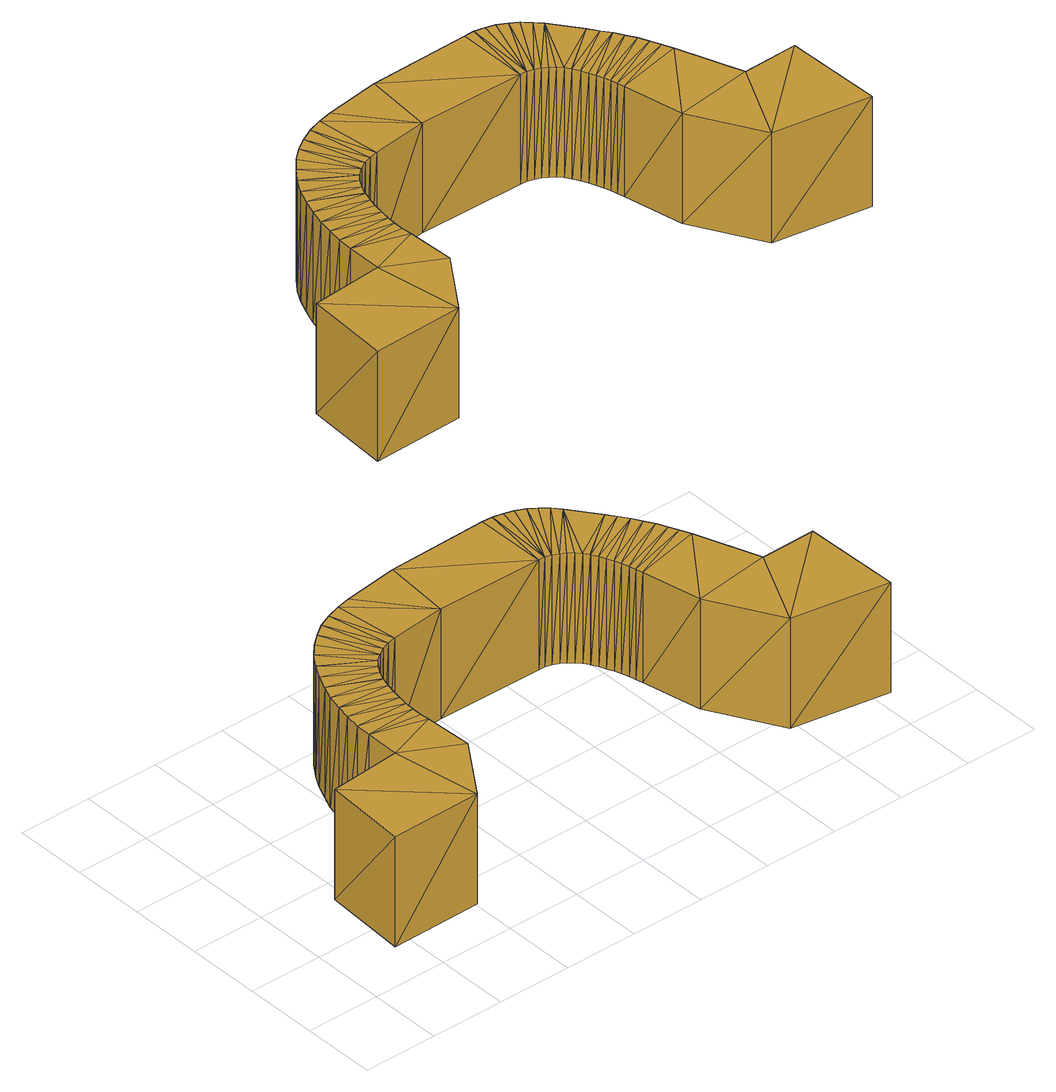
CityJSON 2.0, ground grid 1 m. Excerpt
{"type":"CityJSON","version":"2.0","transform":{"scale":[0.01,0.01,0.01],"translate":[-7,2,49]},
"CityObjects":{
"cityfurniture1":{"type":"CityFurniture","geometry":[{"type":"CompositeSurface","lod":"2","boundaries":[[[0,1,2]],[[2,3,0]],[[4,0,3]],[[3,5,4]],[[6,4,5]],[[5,7,6]],[[8,6,7]],[[7,9,8]],[[10,8,9]],[[9,11,10]],[[12,10,11]],[[11,13,12]],[[14,12,13]],[[13,15,14]],[[16,14,15]],[[15,17,16]],[[18,16,17]],[[17,19,18]],[[20,18,19]],[[19,21,20]],[[22,20,21]],[[21,23,22]],[[24,22,23]],[[23,25,24]],[[26,24,25]],[[25,27,26]],[[28,26,27]],[[27,29,28]],[[30,28,29]],[[29,31,30]],[[32,30,31]],[[31,33,32]],[[34,32,33]],[[33,35,34]],[[36,34,35]],[[35,37,36]],[[38,36,37]],[[37,39,38]],[[40,38,39]],[[39,41,40]],[[42,40,41]],[[41,43,42]],[[44,42,43]],[[43,45,44]],[[46,44,45]],[[45,47,46]],[[48,46,47]],[[47,49,48]],[[50,48,49]],[[49,51,50]],[[52,50,51]],[[51,53,52]],[[54,52,53]],[[53,55,54]],[[56,54,55]],[[55,57,56]],[[58,56,57]],[[57,59,58]],[[60,58,59]],[[59,61,60]],[[62,60,61]],[[61,63,62]],[[64,62,63]],[[63,65,64]],[[66,64,65]],[[65,67,66]],[[68,66,67]],[[67,69,68]],[[70,68,69]],[[69,71,70]],[[72,70,71]],[[71,73,72]],[[74,72,73]],[[73,75,74]],[[76,74,75]],[[75,77,76]],[[78,76,77]],[[77,79,78]],[[80,78,79]],[[79,81,80]],[[82,80,81]],[[81,83,82]],[[84,82,83]],[[83,85,84]],[[86,84,85]],[[85,87,86]],[[88,86,87]],[[87,89,88]],[[90,88,89]],[[89,91,90]],[[92,90,91]],[[91,93,92]],[[94,92,93]],[[93,95,94]],[[96,94,95]],[[95,97,96]],[[98,96,97]],[[97,99,98]],[[100,98,99]],[[99,101,100]],[[102,100,101]],[[101,103,102]],[[104,102,103]],[[103,105,104]],[[106,104,105]],[[105,107,106]],[[108,106,107]],[[107,109,108]],[[110,108,109]],[[109,111,110]],[[112,110,111]],[[111,113,112]],[[114,112,113]],[[113,115,114]],[[116,114,115]],[[115,117,116]],[[118,116,117]],[[117,119,118]],[[120,118,119]],[[119,121,120]],[[122,120,121]],[[121,123,122]],[[124,122,123]],[[123,125,124]],[[126,124,125]],[[125,127,126]],[[128,126,127]],[[127,129,128]],[[130,128,129]],[[129,131,130]],[[132,130,131]],[[131,133,132]],[[134,132,133]],[[133,135,134]],[[136,134,135]],[[135,137,136]],[[138,136,137]],[[137,139,138]],[[140,138,139]],[[139,141,140]],[[142,140,141]],[[141,143,142]],[[144,142,143]],[[143,145,144]],[[146,144,145]],[[145,147,146]],[[148,146,147]],[[147,149,148]],[[150,148,149]],[[149,151,150]],[[1,150,151]],[[151,2,1]],[[3,2,151]],[[5,3,151]],[[5,151,149]],[[7,5,149]],[[7,149,147]],[[9,7,147]],[[9,147,145]],[[11,9,145]],[[11,145,143]],[[13,11,143]],[[13,143,141]],[[15,13,141]],[[15,141,139]],[[17,15,139]],[[17,139,137]],[[17,137,135]],[[19,17,135]],[[19,135,133]],[[21,19,133]],[[21,133,131]],[[21,131,129]],[[23,21,129]],[[23,129,127]],[[23,127,125]],[[23,125,123]],[[25,23,123]],[[25,123,121]],[[27,25,121]],[[29,27,121]],[[29,121,119]],[[31,29,119]],[[33,31,119]],[[35,33,119]],[[35,119,117]],[[37,35,117]],[[39,37,117]],[[39,117,115]],[[41,39,115]],[[43,41,115]],[[43,115,113]],[[45,43,113]],[[45,113,111]],[[47,45,111]],[[47,111,109]],[[49,47,109]],[[49,109,107]],[[51,49,107]],[[53,51,107]],[[53,107,105]],[[55,53,105]],[[57,55,105]],[[57,105,103]],[[59,57,103]],[[59,103,101]],[[61,59,101]],[[61,101,99]],[[61,99,97]],[[63,61,97]],[[63,97,95]],[[65,63,95]],[[65,95,93]],[[65,93,91]],[[67,65,91]],[[67,91,89]],[[69,67,89]],[[69,89,87]],[[71,69,87]],[[71,87,85]],[[71,85,83]],[[73,71,83]],[[73,83,81]],[[73,81,79]],[[75,73,79]],[[75,79,77]],[[74,76,78]],[[150,1,0]],[[150,0,4]],[[148,150,4]],[[148,4,6]],[[146,148,6]],[[146,6,8]],[[144,146,8]],[[144,8,10]],[[142,144,10]],[[142,10,12]],[[140,142,12]],[[140,12,14]],[[138,140,14]],[[138,14,16]],[[136,138,16]],[[134,136,16]],[[134,16,18]],[[132,134,18]],[[132,18,20]],[[130,132,20]],[[128,130,20]],[[128,20,22]],[[126,128,22]],[[124,126,22]],[[122,124,22]],[[122,22,24]],[[120,122,24]],[[120,24,26]],[[120,26,28]],[[118,120,28]],[[118,28,30]],[[118,30,32]],[[118,32,34]],[[116,118,34]],[[116,34,36]],[[116,36,38]],[[114,116,38]],[[114,38,40]],[[114,40,42]],[[112,114,42]],[[112,42,44]],[[110,112,44]],[[110,44,46]],[[108,110,46]],[[108,46,48]],[[106,108,48]],[[106,48,50]],[[106,50,52]],[[104,106,52]],[[104,52,54]],[[104,54,56]],[[102,104,56]],[[102,56,58]],[[100,102,58]],[[100,58,60]],[[98,100,60]],[[96,98,60]],[[96,60,62]],[[94,96,62]],[[94,62,64]],[[92,94,64]],[[90,92,64]],[[90,64,66]],[[88,90,66]],[[88,66,68]],[[86,88,68]],[[86,68,70]],[[84,86,70]],[[82,84,70]],[[82,70,72]],[[80,82,72]],[[78,80,72]],[[74,78,72]]]}]},
"cityfurniture2":{"type":"CityFurniture","geometry":[{"type":"CompositeSurface","lod":"2","boundaries":[[[152,153,154]],[[154,155,152]],[[156,152,155]],[[155,157,156]],[[158,156,157]],[[157,159,158]],[[160,158,159]],[[159,161,160]],[[162,160,161]],[[161,163,162]],[[164,162,163]],[[163,165,164]],[[166,164,165]],[[165,167,166]],[[168,166,167]],[[167,169,168]],[[170,168,169]],[[169,171,170]],[[172,170,171]],[[171,173,172]],[[174,172,173]],[[173,175,174]],[[176,174,175]],[[175,177,176]],[[178,176,177]],[[177,179,178]],[[180,178,179]],[[179,181,180]],[[182,180,181]],[[181,183,182]],[[184,182,183]],[[183,185,184]],[[186,184,185]],[[185,187,186]],[[188,186,187]],[[187,189,188]],[[190,188,189]],[[189,191,190]],[[192,190,191]],[[191,193,192]],[[194,192,193]],[[193,195,194]],[[196,194,195]],[[195,197,196]],[[198,196,197]],[[197,199,198]],[[200,198,199]],[[199,201,200]],[[202,200,201]],[[201,203,202]],[[204,202,203]],[[203,205,204]],[[206,204,205]],[[205,207,206]],[[208,206,207]],[[207,209,208]],[[210,208,209]],[[209,211,210]],[[212,210,211]],[[211,213,212]],[[214,212,213]],[[213,215,214]],[[216,214,215]],[[215,217,216]],[[218,216,217]],[[217,219,218]],[[220,218,219]],[[219,221,220]],[[222,220,221]],[[221,223,222]],[[224,222,223]],[[223,225,224]],[[226,224,225]],[[225,227,226]],[[228,226,227]],[[227,229,228]],[[230,228,229]],[[229,231,230]],[[232,230,231]],[[231,233,232]],[[234,232,233]],[[233,235,234]],[[236,234,235]],[[235,237,236]],[[238,236,237]],[[237,239,238]],[[240,238,239]],[[239,241,240]],[[242,240,241]],[[241,243,242]],[[244,242,243]],[[243,245,244]],[[246,244,245]],[[245,247,246]],[[248,246,247]],[[247,249,248]],[[250,248,249]],[[249,251,250]],[[252,250,251]],[[251,253,252]],[[254,252,253]],[[253,255,254]],[[256,254,255]],[[255,257,256]],[[258,256,257]],[[257,259,258]],[[260,258,259]],[[259,261,260]],[[262,260,261]],[[261,263,262]],[[264,262,263]],[[263,265,264]],[[266,264,265]],[[265,267,266]],[[268,266,267]],[[267,269,268]],[[270,268,269]],[[269,271,270]],[[272,270,271]],[[271,273,272]],[[274,272,273]],[[273,275,274]],[[276,274,275]],[[275,277,276]],[[278,276,277]],[[277,279,278]],[[280,278,279]],[[279,281,280]],[[282,280,281]],[[281,283,282]],[[284,282,283]],[[283,285,284]],[[286,284,285]],[[285,287,286]],[[288,286,287]],[[287,289,288]],[[290,288,289]],[[289,291,290]],[[292,290,291]],[[291,293,292]],[[294,292,293]],[[293,295,294]],[[296,294,295]],[[295,297,296]],[[298,296,297]],[[297,299,298]],[[300,298,299]],[[299,301,300]],[[302,300,301]],[[301,303,302]],[[153,302,303]],[[303,154,153]],[[155,154,303]],[[157,155,303]],[[157,303,301]],[[159,157,301]],[[159,301,299]],[[161,159,299]],[[161,299,297]],[[163,161,297]],[[163,297,295]],[[165,163,295]],[[165,295,293]],[[167,165,293]],[[167,293,291]],[[169,167,291]],[[169,291,289]],[[169,289,287]],[[171,169,287]],[[171,287,285]],[[173,171,285]],[[173,285,283]],[[173,283,281]],[[175,173,281]],[[175,281,279]],[[175,279,277]],[[175,277,275]],[[177,175,275]],[[177,275,273]],[[179,177,273]],[[181,179,273]],[[181,273,271]],[[183,181,271]],[[185,183,271]],[[187,185,271]],[[187,271,269]],[[189,187,269]],[[191,189,269]],[[191,269,267]],[[193,191,267]],[[195,193,267]],[[195,267,265]],[[197,195,265]],[[197,265,263]],[[199,197,263]],[[199,263,261]],[[201,199,261]],[[201,261,259]],[[203,201,259]],[[205,203,259]],[[205,259,257]],[[207,205,257]],[[209,207,257]],[[209,257,255]],[[211,209,255]],[[211,255,253]],[[213,211,253]],[[213,253,251]],[[213,251,249]],[[215,213,249]],[[215,249,247]],[[217,215,247]],[[217,247,245]],[[217,245,243]],[[219,217,243]],[[219,243,241]],[[221,219,241]],[[221,241,239]],[[223,221,239]],[[223,239,237]],[[223,237,235]],[[225,223,235]],[[225,235,233]],[[225,233,231]],[[227,225,231]],[[227,231,229]],[[226,228,230]],[[302,153,152]],[[302,152,156]],[[300,302,156]],[[300,156,158]],[[298,300,158]],[[298,158,160]],[[296,298,160]],[[296,160,162]],[[294,296,162]],[[294,162,164]],[[292,294,164]],[[292,164,166]],[[290,292,166]],[[290,166,168]],[[288,290,168]],[[286,288,168]],[[286,168,170]],[[284,286,170]],[[284,170,172]],[[282,284,172]],[[280,282,172]],[[280,172,174]],[[278,280,174]],[[276,278,174]],[[274,276,174]],[[274,174,176]],[[272,274,176]],[[272,176,178]],[[272,178,180]],[[270,272,180]],[[270,180,182]],[[270,182,184]],[[270,184,186]],[[268,270,186]],[[268,186,188]],[[268,188,190]],[[266,268,190]],[[266,190,192]],[[266,192,194]],[[264,266,194]],[[264,194,196]],[[262,264,196]],[[262,196,198]],[[260,262,198]],[[260,198,200]],[[258,260,200]],[[258,200,202]],[[258,202,204]],[[256,258,204]],[[256,204,206]],[[256,206,208]],[[254,256,208]],[[254,208,210]],[[252,254,210]],[[252,210,212]],[[250,252,212]],[[248,250,212]],[[248,212,214]],[[246,248,214]],[[246,214,216]],[[244,246,216]],[[242,244,216]],[[242,216,218]],[[240,242,218]],[[240,218,220]],[[238,240,220]],[[238,220,222]],[[236,238,222]],[[234,236,222]],[[234,222,224]],[[232,234,224]],[[230,232,224]],[[226,230,224]]]}]}
},
"vertices":[
[820,192,234],[823,60,234],[823,60,79],[820,192,79],[745,191,234],[745,191,79],[713,278,234],[713,278,79],[707,292,234],[707,292,79],[701,305,234],[701,305,79],[695,319,234],[695,319,79],[687,332,234],[687,332,79],[680,345,234],[680,345,79],[671,358,234],[671,358,79],[662,370,234],[662,370,79],[633,409,234],[633,409,79],[624,420,234],[624,420,79],[613,429,234],[613,429,79],[602,437,234],[602,437,79],[589,443,234],[589,443,79],[576,447,234],[576,447,79],[562,450,234],[562,450,79],[548,451,234],[548,451,79],[411,448,234],[411,448,79],[336,438,234],[336,438,79],[317,434,234],[317,434,79],[298,428,234],[298,428,79],[280,420,234],[280,420,79],[264,409,234],[264,409,79],[249,396,234],[249,396,79],[236,382,234],[236,382,79],[224,365,234],[224,365,79],[223,364,234],[223,364,79],[213,346,234],[213,346,79],[205,327,234],[205,327,79],[197,308,234],[197,308,79],[192,288,234],[192,288,79],[188,268,234],[188,268,79],[185,247,234],[185,247,79],[184,226,234],[184,226,79],[184,180,234],[184,180,79],[86,172,234],[86,172,79],[79,58,234],[79,58,79],[203,60,234],[203,60,79],[258,140,234],[258,140,79],[255,204,234],[255,204,79],[254,217,234],[254,217,79],[254,230,234],[254,230,79],[255,244,234],[255,244,79],[257,257,234],[257,257,79],[259,270,234],[259,270,79],[262,283,234],[262,283,79],[266,296,234],[266,296,79],[266,297,234],[266,297,79],[271,308,234],[271,308,79],[277,318,234],[277,318,79],[284,327,234],[284,327,79],[294,334,234],[294,334,79],[304,340,234],[304,340,79],[315,344,234],[315,344,79],[327,347,234],[327,347,79],[403,355,234],[403,355,79],[548,353,234],[548,353,79],[557,353,234],[557,353,79],[566,351,234],[566,351,79],[574,347,234],[574,347,79],[581,343,234],[581,343,79],[588,337,234],[588,337,79],[594,330,234],[594,330,79],[599,323,234],[599,323,79],[599,322,234],[599,322,79],[604,314,234],[604,314,79],[608,305,234],[608,305,79],[612,296,234],[612,296,79],[615,287,234],[615,287,79],[618,277,234],[618,277,79],[620,268,234],[620,268,79],[622,258,234],[622,258,79],[638,177,234],[638,177,79],[691,82,234],[691,82,79],
[820,224,901],[823,92,901],[823,92,746],[820,224,746],[745,222,901],[745,222,746],[713,309,901],[713,309,746],[707,323,901],[707,323,746],[701,337,901],[701,337,746],[695,351,901],[695,351,746],[687,364,901],[687,364,746],[680,377,901],[680,377,746],[671,389,901],[671,389,746],[662,402,901],[662,402,746],[633,441,901],[633,441,746],[624,451,901],[624,451,746],[613,461,901],[613,461,746],[602,468,901],[602,468,746],[589,475,901],[589,475,746],[576,479,901],[576,479,746],[562,482,901],[562,482,746],[548,482,901],[548,482,746],[411,480,901],[411,480,746],[336,470,901],[336,470,746],[317,466,901],[317,466,746],[298,460,901],[298,460,746],[280,451,901],[280,451,746],[264,441,901],[264,441,746],[249,428,901],[249,428,746],[236,413,901],[236,413,746],[224,397,901],[224,397,746],[223,396,901],[223,396,746],[213,378,901],[213,378,746],[205,359,901],[205,359,746],[197,339,901],[197,339,746],[192,319,901],[192,319,746],[188,299,901],[188,299,746],[185,279,901],[185,279,746],[184,258,901],[184,258,746],[184,211,901],[184,211,746],[86,204,901],[86,204,746],[79,89,901],[79,89,746],[203,92,901],[203,92,746],[258,171,901],[258,171,746],[255,235,901],[255,235,746],[254,249,901],[254,249,746],[254,262,901],[254,262,746],[255,275,901],[255,275,746],[257,288,901],[257,288,746],[259,302,901],[259,302,746],[262,314,901],[262,314,746],[266,327,901],[266,327,746],[266,328,901],[266,328,746],[271,339,901],[271,339,746],[277,350,901],[277,350,746],[284,358,901],[284,358,746],[294,366,901],[294,366,746],[304,372,901],[304,372,746],[315,376,901],[315,376,746],[327,378,901],[327,378,746],[403,387,901],[403,387,746],[548,385,901],[548,385,746],[557,384,901],[557,384,746],[566,382,901],[566,382,746],[574,379,901],[574,379,746],[581,374,901],[581,374,746],[588,369,901],[588,369,746],[594,362,901],[594,362,746],[599,355,901],[599,355,746],[599,354,901],[599,354,746],[604,345,901],[604,345,746],[608,336,901],[608,336,746],[612,327,901],[612,327,746],[615,318,901],[615,318,746],[618,309,901],[618,309,746],[620,300,901],[620,300,746],[622,290,901],[622,290,746],[638,208,901],[638,208,746],[691,114,901],[691,114,746]
]}
